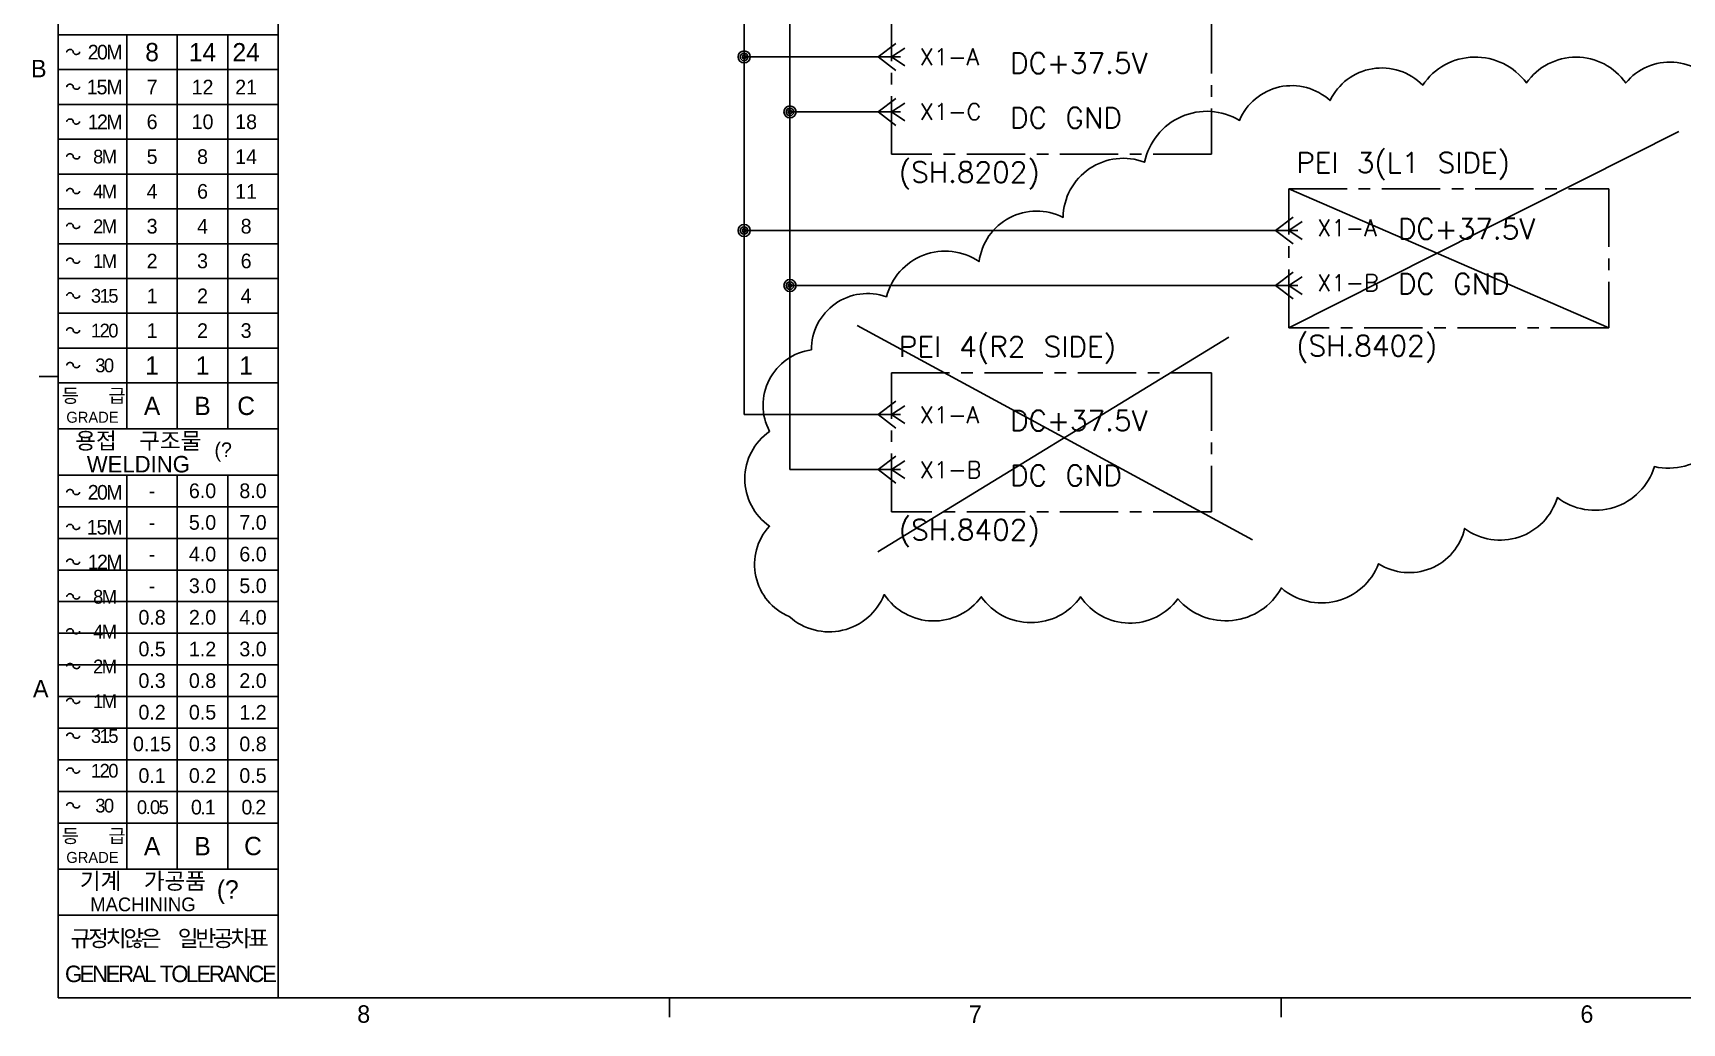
# Model space of a CAD drawing. Header units: millimetres. Extents: x 1015 to 1574, y -507 to -76.
# Drawn here: x 1025.3 to 1205.1, y -497.4 to -389.5 of the extents above; entities that cross this region are included whole.
import ezdxf
from ezdxf.enums import TextEntityAlignment as Align

# ---------------------------------------------------------------- set-up
doc = ezdxf.new("R2010")
doc.units = ezdxf.units.MM
doc.linetypes.add('CENTER', pattern=[50.8, 31.75, -6.35, 6.35, -6.35])
doc.layers.add('DC+', color=1, linetype='Continuous')
doc.layers.add('SYMS', color=7, linetype='Continuous')
doc.styles.add('ROMANS', font='txt', dxfattribs={"height": 0.2})
doc.styles.get("Standard").update_dxf_attribs({"font": 'txt.shx', "bigfont": 'whgtxt.shx'})
doc.styles.add('WD', font='romans.shx')

# ---------------------------------------------------------------- blocks, each defined once
blk = doc.blocks.new('HCN1JP')
for p, q in [((-0.062, 0), (0.062, 0.094)), ((-0.062, 0), (0.062, -0.094)), ((0.031, 0), (0.125, 0.062)), ((0.031, 0), (0.125, -0.062)), ((0.031, 0), (0.094, 0))]:
    blk.add_line(p, q)
at = {"style": 'WD', "width": 0.7}
for tag, p in [('INST', (0.156, 0.85)), ('LOC', (0.156, 0.68)), ('DESC1', (0.156, 0.511)), ('DESC2', (0.156, 0.354))]:
    blk.add_attdef(tag, p, '', height=0.125, dxfattribs=at)
at = {"style": 'WD'}
for tag, p, height in [('X2LINK', (0.062, 0.125), 0.01), ('TAG1', (0.156, 0.094), 0.125), ('X8LINK', (0.062, -0.125), 0.01)]:
    blk.add_attdef(tag, p, '', height=height, dxfattribs=at)
for tag, p, height, flags in [('X4TERMDESC02', (-0.081, 0.026), 0.01, 1), ('X4TERM02', (-0.062, 0), 0.0125, 1), ('X1TERM01', (0.094, 0), 0.0125, 1), ('X1TERMDESC01', (0.108, 0.021), 0.01, 1), ('FAMILY', (0.205, 0.059), 0.01, 9)]:
    blk.add_attdef(tag, p, '', height=height, dxfattribs=dict(at, flags=flags))
at = {"linetype": 'Continuous', "style": 'WD', "flags": 9}
for tag, p in [('ASSYCODE', (0.291, 0.037)), ('MFG', (0.29, 0.057)), ('CAT', (0.292, 0.077))]:
    blk.add_attdef(tag, text='', height=0.01, dxfattribs=at).set_placement(p, align=Align.CENTER)
at = {"linetype": 'Continuous', "style": 'WD', "flags": 8}
blk.add_attdef('TERM02', text='', height=0.125, dxfattribs=at).set_placement((-0.062, -0.047), align=Align.TOP_RIGHT)
blk.add_attdef('TERM01', text='', height=0.125, dxfattribs=at).set_placement((0.156, -0.047), align=Align.TOP_LEFT)
blk = doc.blocks.new('WDDOT')
for radius in [0.03, 0.0187, 0.00929]:
    blk.add_circle((0, 0), radius)

msp = doc.modelspace()

# ---------------------------------------------------------------- linework, layer by layer
at = {"color": 5, "linetype": 'Continuous'}
for p, q in [((1028.07, -494.69), (1028.07, -88.29)), ((1052.07, -494.69), (1052.07, -341.69)), ((1028.07, -389.69), (1052.07, -389.69)), ((1028.07, -437.69), (1052.07, -437.69)), ((1028.07, -485.69), (1052.07, -485.69)), ((1028.07, -494.69), (1561.47, -494.69))]:
    msp.add_line(p, q, dxfattribs=at)
for p, q in [((1102.86, -328.74), (1102.86, -431.09)), ((1107.86, -339.35), (1107.86, -437.09))]:
    msp.add_line(p, q)
at = {"color": 6, "linetype": 'Continuous'}
for p, q in [((1035.57, -432.66), (1035.57, -389.69)), ((1041.07, -432.66), (1041.07, -389.69)), ((1046.57, -432.66), (1046.57, -389.69)), ((1028.07, -393.48), (1052.07, -393.48)), ((1028.07, -397.28), (1052.07, -397.28)), ((1028.07, -401.07), (1052.07, -401.07)), ((1028.07, -404.87), (1052.07, -404.87)), ((1028.07, -408.66), (1052.07, -408.66)), ((1028.07, -412.46), (1052.07, -412.46)), ((1028.07, -416.25), (1052.07, -416.25)), ((1028.07, -420.05), (1052.07, -420.05)), ((1028.07, -423.84), (1052.07, -423.84)), ((1026.02, -426.95), (1028.07, -426.95)), ((1028.07, -427.64), (1052.07, -427.64)), ((1028.07, -432.66), (1052.07, -432.66)), ((1035.57, -480.66), (1035.57, -437.69)), ((1041.07, -480.66), (1041.07, -437.69)), ((1046.57, -480.66), (1046.57, -437.69)), ((1028.07, -441.14), (1052.07, -441.14)), ((1028.07, -444.59), (1052.07, -444.59)), ((1028.07, -448.04), (1052.07, -448.04)), ((1028.07, -451.49), (1052.07, -451.49)), ((1028.07, -454.94), (1052.07, -454.94)), ((1028.07, -458.39), (1052.07, -458.39)), ((1028.07, -461.84), (1052.07, -461.84)), ((1028.07, -465.29), (1052.07, -465.29)), ((1028.07, -468.74), (1052.07, -468.74)), ((1028.07, -472.19), (1052.07, -472.19)), ((1028.07, -475.64), (1052.07, -475.64)), ((1028.07, -480.66), (1052.07, -480.66)), ((1094.74, -496.79), (1094.74, -494.69)), ((1161.42, -496.79), (1161.42, -494.69))]:
    msp.add_line(p, q, dxfattribs=at)
at = {"color": 1}
for p, q in [((1204.76, -400.24), (1162.24, -421.63)), ((1162.24, -406.46), (1197.14, -421.63)), ((1115.19, -421.36), (1158.28, -444.75)), ((1117.45, -446.04), (1155.7, -422.65))]:
    msp.add_line(p, q, dxfattribs=at)
at = {"color": 1, "linetype": 'CENTER', "ltscale": 0.2}
for points in [[(1118.92, -387.54), (1153.81, -387.54), (1153.81, -402.71), (1118.92, -402.71)], [(1162.24, -406.46), (1197.14, -406.46), (1197.14, -421.63), (1162.24, -421.63)], [(1118.92, -426.53), (1153.81, -426.53), (1153.81, -441.7), (1118.92, -441.7)]]:
    msp.add_lwpolyline(points, close=True, dxfattribs=at)
at = {"color": 4, "linetype": 'Continuous'}
for points in [[(1030.42, -391.54), (1030.4, -391.63), (1030.36, -391.7), (1030.29, -391.76), (1030.19, -391.8), (1030.09, -391.82), (1029.99, -391.82), (1029.89, -391.79), (1029.81, -391.73), (1029.75, -391.66), (1029.72, -391.58), (1029.71, -391.5), (1029.68, -391.41), (1029.61, -391.34), (1029.52, -391.29), (1029.42, -391.27), (1029.31, -391.27), (1029.2, -391.3), (1029.12, -391.35), (1029.05, -391.42), (1029.02, -391.5), (1029.02, -391.51), (1029.02, -391.51), (1029.02, -391.52), (1029.02, -391.52), (1029.02, -391.52), (1029.02, -391.53), (1029.02, -391.53), (1029.02, -391.54), (1029.02, -391.54), (1029.02, -391.54)], [(1030.42, -395.34), (1030.4, -395.42), (1030.36, -395.5), (1030.29, -395.56), (1030.19, -395.6), (1030.09, -395.62), (1029.99, -395.61), (1029.89, -395.58), (1029.81, -395.53), (1029.75, -395.46), (1029.72, -395.38), (1029.71, -395.29), (1029.68, -395.21), (1029.61, -395.14), (1029.52, -395.09), (1029.42, -395.06), (1029.31, -395.06), (1029.2, -395.09), (1029.12, -395.14), (1029.05, -395.22), (1029.02, -395.3), (1029.02, -395.3), (1029.02, -395.31), (1029.02, -395.31), (1029.02, -395.31), (1029.02, -395.32), (1029.02, -395.32), (1029.02, -395.33), (1029.02, -395.33), (1029.02, -395.33), (1029.02, -395.34)], [(1030.42, -399.13), (1030.4, -399.22), (1030.36, -399.29), (1030.29, -399.35), (1030.19, -399.39), (1030.09, -399.41), (1029.99, -399.41), (1029.89, -399.38), (1029.81, -399.32), (1029.75, -399.25), (1029.72, -399.17), (1029.71, -399.09), (1029.68, -399), (1029.61, -398.93), (1029.52, -398.88), (1029.42, -398.86), (1029.31, -398.86), (1029.2, -398.89), (1029.12, -398.94), (1029.05, -399.01), (1029.02, -399.09), (1029.02, -399.1), (1029.02, -399.1), (1029.02, -399.11), (1029.02, -399.11), (1029.02, -399.11), (1029.02, -399.12), (1029.02, -399.12), (1029.02, -399.13), (1029.02, -399.13), (1029.02, -399.13)], [(1030.42, -402.93), (1030.4, -403.01), (1030.36, -403.09), (1030.29, -403.15), (1030.19, -403.19), (1030.09, -403.21), (1029.99, -403.2), (1029.89, -403.17), (1029.81, -403.12), (1029.75, -403.05), (1029.72, -402.97), (1029.71, -402.88), (1029.68, -402.8), (1029.61, -402.73), (1029.52, -402.68), (1029.42, -402.65), (1029.31, -402.65), (1029.2, -402.68), (1029.12, -402.73), (1029.05, -402.81), (1029.02, -402.89), (1029.02, -402.89), (1029.02, -402.9), (1029.02, -402.9), (1029.02, -402.9), (1029.02, -402.91), (1029.02, -402.91), (1029.02, -402.92), (1029.02, -402.92), (1029.02, -402.92), (1029.02, -402.93)], [(1030.42, -406.72), (1030.4, -406.81), (1030.36, -406.88), (1030.29, -406.94), (1030.19, -406.98), (1030.09, -407), (1029.99, -407), (1029.89, -406.97), (1029.81, -406.91), (1029.75, -406.84), (1029.72, -406.76), (1029.71, -406.68), (1029.68, -406.59), (1029.61, -406.52), (1029.52, -406.47), (1029.42, -406.45), (1029.31, -406.45), (1029.2, -406.48), (1029.12, -406.53), (1029.05, -406.6), (1029.02, -406.68), (1029.02, -406.69), (1029.02, -406.69), (1029.02, -406.7), (1029.02, -406.7), (1029.02, -406.7), (1029.02, -406.71), (1029.02, -406.71), (1029.02, -406.72), (1029.02, -406.72), (1029.02, -406.72)], [(1030.42, -410.52), (1030.4, -410.6), (1030.36, -410.68), (1030.29, -410.74), (1030.19, -410.78), (1030.09, -410.8), (1029.99, -410.79), (1029.89, -410.76), (1029.81, -410.71), (1029.75, -410.64), (1029.72, -410.56), (1029.71, -410.47), (1029.68, -410.39), (1029.61, -410.32), (1029.52, -410.27), (1029.42, -410.24), (1029.31, -410.24), (1029.2, -410.27), (1029.12, -410.32), (1029.05, -410.4), (1029.02, -410.48), (1029.02, -410.48), (1029.02, -410.49), (1029.02, -410.49), (1029.02, -410.49), (1029.02, -410.5), (1029.02, -410.5), (1029.02, -410.51), (1029.02, -410.51), (1029.02, -410.51), (1029.02, -410.52)], [(1030.42, -414.31), (1030.4, -414.4), (1030.36, -414.47), (1030.29, -414.53), (1030.19, -414.57), (1030.09, -414.59), (1029.99, -414.59), (1029.89, -414.56), (1029.81, -414.5), (1029.75, -414.43), (1029.72, -414.35), (1029.71, -414.27), (1029.68, -414.18), (1029.61, -414.11), (1029.52, -414.06), (1029.42, -414.04), (1029.31, -414.04), (1029.2, -414.07), (1029.12, -414.12), (1029.05, -414.19), (1029.02, -414.27), (1029.02, -414.28), (1029.02, -414.28), (1029.02, -414.29), (1029.02, -414.29), (1029.02, -414.29), (1029.02, -414.3), (1029.02, -414.3), (1029.02, -414.31), (1029.02, -414.31), (1029.02, -414.31)], [(1030.42, -418.11), (1030.4, -418.19), (1030.36, -418.27), (1030.29, -418.33), (1030.19, -418.37), (1030.09, -418.39), (1029.99, -418.38), (1029.89, -418.35), (1029.81, -418.3), (1029.75, -418.23), (1029.72, -418.15), (1029.71, -418.06), (1029.68, -417.98), (1029.61, -417.91), (1029.52, -417.86), (1029.42, -417.83), (1029.31, -417.83), (1029.2, -417.86), (1029.12, -417.91), (1029.05, -417.99), (1029.02, -418.07), (1029.02, -418.07), (1029.02, -418.08), (1029.02, -418.08), (1029.02, -418.08), (1029.02, -418.09), (1029.02, -418.09), (1029.02, -418.1), (1029.02, -418.1), (1029.02, -418.1), (1029.02, -418.11)], [(1030.42, -421.9), (1030.4, -421.99), (1030.36, -422.06), (1030.29, -422.12), (1030.19, -422.16), (1030.09, -422.18), (1029.99, -422.18), (1029.89, -422.15), (1029.81, -422.09), (1029.75, -422.02), (1029.72, -421.94), (1029.71, -421.86), (1029.68, -421.77), (1029.61, -421.7), (1029.52, -421.65), (1029.42, -421.63), (1029.31, -421.63), (1029.2, -421.66), (1029.12, -421.71), (1029.05, -421.78), (1029.02, -421.86), (1029.02, -421.87), (1029.02, -421.87), (1029.02, -421.88), (1029.02, -421.88), (1029.02, -421.88), (1029.02, -421.89), (1029.02, -421.89), (1029.02, -421.9), (1029.02, -421.9), (1029.02, -421.9)], [(1030.42, -425.7), (1030.4, -425.78), (1030.36, -425.86), (1030.29, -425.92), (1030.19, -425.96), (1030.09, -425.98), (1029.99, -425.97), (1029.89, -425.94), (1029.81, -425.89), (1029.75, -425.82), (1029.72, -425.74), (1029.71, -425.65), (1029.68, -425.57), (1029.61, -425.5), (1029.52, -425.45), (1029.42, -425.42), (1029.31, -425.42), (1029.2, -425.45), (1029.12, -425.5), (1029.05, -425.58), (1029.02, -425.66), (1029.02, -425.66), (1029.02, -425.67), (1029.02, -425.67), (1029.02, -425.67), (1029.02, -425.68), (1029.02, -425.68), (1029.02, -425.69), (1029.02, -425.69), (1029.02, -425.69), (1029.02, -425.7)], [(1030.42, -439.54), (1030.4, -439.63), (1030.36, -439.7), (1030.29, -439.76), (1030.19, -439.8), (1030.09, -439.82), (1029.99, -439.82), (1029.89, -439.79), (1029.81, -439.73), (1029.75, -439.66), (1029.72, -439.58), (1029.71, -439.5), (1029.68, -439.41), (1029.61, -439.34), (1029.52, -439.29), (1029.42, -439.27), (1029.31, -439.27), (1029.2, -439.3), (1029.12, -439.35), (1029.05, -439.42), (1029.02, -439.5), (1029.02, -439.51), (1029.02, -439.51), (1029.02, -439.52), (1029.02, -439.52), (1029.02, -439.52), (1029.02, -439.53), (1029.02, -439.53), (1029.02, -439.54), (1029.02, -439.54), (1029.02, -439.54)], [(1030.42, -443.34), (1030.4, -443.42), (1030.36, -443.5), (1030.29, -443.56), (1030.19, -443.6), (1030.09, -443.62), (1029.99, -443.61), (1029.89, -443.58), (1029.81, -443.53), (1029.75, -443.46), (1029.72, -443.38), (1029.71, -443.29), (1029.68, -443.21), (1029.61, -443.14), (1029.52, -443.09), (1029.42, -443.06), (1029.31, -443.06), (1029.2, -443.09), (1029.12, -443.14), (1029.05, -443.22), (1029.02, -443.3), (1029.02, -443.3), (1029.02, -443.31), (1029.02, -443.31), (1029.02, -443.31), (1029.02, -443.32), (1029.02, -443.32), (1029.02, -443.33), (1029.02, -443.33), (1029.02, -443.33), (1029.02, -443.34)], [(1030.42, -447.13), (1030.4, -447.22), (1030.36, -447.29), (1030.29, -447.35), (1030.19, -447.39), (1030.09, -447.41), (1029.99, -447.41), (1029.89, -447.38), (1029.81, -447.32), (1029.75, -447.25), (1029.72, -447.17), (1029.71, -447.09), (1029.68, -447), (1029.61, -446.93), (1029.52, -446.88), (1029.42, -446.86), (1029.31, -446.86), (1029.2, -446.89), (1029.12, -446.94), (1029.05, -447.01), (1029.02, -447.09), (1029.02, -447.1), (1029.02, -447.1), (1029.02, -447.11), (1029.02, -447.11), (1029.02, -447.11), (1029.02, -447.12), (1029.02, -447.12), (1029.02, -447.13), (1029.02, -447.13), (1029.02, -447.13)], [(1030.42, -450.93), (1030.4, -451.01), (1030.36, -451.09), (1030.29, -451.15), (1030.19, -451.19), (1030.09, -451.21), (1029.99, -451.2), (1029.89, -451.17), (1029.81, -451.12), (1029.75, -451.05), (1029.72, -450.97), (1029.71, -450.88), (1029.68, -450.8), (1029.61, -450.73), (1029.52, -450.68), (1029.42, -450.65), (1029.31, -450.65), (1029.2, -450.68), (1029.12, -450.73), (1029.05, -450.81), (1029.02, -450.89), (1029.02, -450.89), (1029.02, -450.9), (1029.02, -450.9), (1029.02, -450.9), (1029.02, -450.91), (1029.02, -450.91), (1029.02, -450.92), (1029.02, -450.92), (1029.02, -450.92), (1029.02, -450.93)], [(1030.42, -454.72), (1030.4, -454.81), (1030.36, -454.88), (1030.29, -454.94), (1030.19, -454.98), (1030.09, -455), (1029.99, -455), (1029.89, -454.97), (1029.81, -454.91), (1029.75, -454.84), (1029.72, -454.76), (1029.71, -454.68), (1029.68, -454.59), (1029.61, -454.52), (1029.52, -454.47), (1029.42, -454.45), (1029.31, -454.45), (1029.2, -454.48), (1029.12, -454.53), (1029.05, -454.6), (1029.02, -454.68), (1029.02, -454.69), (1029.02, -454.69), (1029.02, -454.7), (1029.02, -454.7), (1029.02, -454.7), (1029.02, -454.71), (1029.02, -454.71), (1029.02, -454.72), (1029.02, -454.72), (1029.02, -454.72)], [(1030.42, -458.52), (1030.4, -458.6), (1030.36, -458.68), (1030.29, -458.74), (1030.19, -458.78), (1030.09, -458.8), (1029.99, -458.79), (1029.89, -458.76), (1029.81, -458.71), (1029.75, -458.64), (1029.72, -458.56), (1029.71, -458.47), (1029.68, -458.39), (1029.61, -458.32), (1029.52, -458.27), (1029.42, -458.24), (1029.31, -458.24), (1029.2, -458.27), (1029.12, -458.32), (1029.05, -458.4), (1029.02, -458.48), (1029.02, -458.48), (1029.02, -458.49), (1029.02, -458.49), (1029.02, -458.49), (1029.02, -458.5), (1029.02, -458.5), (1029.02, -458.51), (1029.02, -458.51), (1029.02, -458.51), (1029.02, -458.52)], [(1030.42, -462.31), (1030.4, -462.4), (1030.36, -462.47), (1030.29, -462.53), (1030.19, -462.57), (1030.09, -462.59), (1029.99, -462.59), (1029.89, -462.56), (1029.81, -462.5), (1029.75, -462.43), (1029.72, -462.35), (1029.71, -462.27), (1029.68, -462.18), (1029.61, -462.11), (1029.52, -462.06), (1029.42, -462.04), (1029.31, -462.04), (1029.2, -462.07), (1029.12, -462.12), (1029.05, -462.19), (1029.02, -462.27), (1029.02, -462.28), (1029.02, -462.28), (1029.02, -462.29), (1029.02, -462.29), (1029.02, -462.29), (1029.02, -462.3), (1029.02, -462.3), (1029.02, -462.31), (1029.02, -462.31), (1029.02, -462.31)], [(1030.42, -466.11), (1030.4, -466.19), (1030.36, -466.27), (1030.29, -466.33), (1030.19, -466.37), (1030.09, -466.39), (1029.99, -466.38), (1029.89, -466.35), (1029.81, -466.3), (1029.75, -466.23), (1029.72, -466.15), (1029.71, -466.06), (1029.68, -465.98), (1029.61, -465.91), (1029.52, -465.86), (1029.42, -465.83), (1029.31, -465.83), (1029.2, -465.86), (1029.12, -465.91), (1029.05, -465.99), (1029.02, -466.07), (1029.02, -466.07), (1029.02, -466.08), (1029.02, -466.08), (1029.02, -466.08), (1029.02, -466.09), (1029.02, -466.09), (1029.02, -466.1), (1029.02, -466.1), (1029.02, -466.1), (1029.02, -466.11)], [(1030.42, -469.9), (1030.4, -469.99), (1030.36, -470.06), (1030.29, -470.12), (1030.19, -470.16), (1030.09, -470.18), (1029.99, -470.18), (1029.89, -470.15), (1029.81, -470.09), (1029.75, -470.02), (1029.72, -469.94), (1029.71, -469.86), (1029.68, -469.77), (1029.61, -469.7), (1029.52, -469.65), (1029.42, -469.63), (1029.31, -469.63), (1029.2, -469.66), (1029.12, -469.71), (1029.05, -469.78), (1029.02, -469.86), (1029.02, -469.87), (1029.02, -469.87), (1029.02, -469.88), (1029.02, -469.88), (1029.02, -469.88), (1029.02, -469.89), (1029.02, -469.89), (1029.02, -469.9), (1029.02, -469.9), (1029.02, -469.9)], [(1030.42, -473.7), (1030.4, -473.78), (1030.36, -473.86), (1030.29, -473.92), (1030.19, -473.96), (1030.09, -473.98), (1029.99, -473.97), (1029.89, -473.94), (1029.81, -473.89), (1029.75, -473.82), (1029.72, -473.74), (1029.71, -473.65), (1029.68, -473.57), (1029.61, -473.5), (1029.52, -473.45), (1029.42, -473.42), (1029.31, -473.42), (1029.2, -473.45), (1029.12, -473.5), (1029.05, -473.58), (1029.02, -473.66), (1029.02, -473.66), (1029.02, -473.67), (1029.02, -473.67), (1029.02, -473.67), (1029.02, -473.68), (1029.02, -473.68), (1029.02, -473.69), (1029.02, -473.69), (1029.02, -473.69), (1029.02, -473.7)]]:
    msp.add_lwpolyline(points, dxfattribs=at)
at = {"color": 1}
msp.add_lwpolyline([(1210.53, -429.08, -0.520567), (1202.11, -436.77, -0.520567), (1202.11, -436.77, -0.520567), (1191.52, -440.14, -0.520567), (1191.52, -440.14, -0.520567), (1181.41, -443.5, -0.520567), (1181.41, -443.5, -0.520567), (1172.03, -447.35, -0.520567), (1172.03, -447.35, -0.520567), (1161.44, -450, -0.520567), (1161.44, -450, -0.520567), (1150.14, -451.2, -0.520567), (1150.14, -451.2, -0.520567), (1139.55, -450.96, -0.520567), (1139.55, -450.96, -0.520567), (1128.72, -450.96, -0.520567), (1128.72, -450.96, -0.520567), (1118.14, -450.72, -0.520567), (1118.14, -450.72, -0.520567), (1107.79, -453.12, -0.520567), (1105.63, -443.26, -0.520567), (1105.63, -443.26, -0.520567), (1105.63, -432.92, -0.520567), (1105.63, -432.92, -0.520567), (1110.2, -424.03, -0.520567), (1110.2, -424.03, -0.520567), (1118.38, -418.25, -0.520567), (1118.38, -418.25, -0.520567), (1128.48, -414.41, -0.520567), (1128.48, -414.41, -0.520567), (1137.63, -409.6, -0.520567), (1137.63, -409.6, -0.520567), (1146.53, -403.58, -0.520567), (1146.53, -403.58, -0.520567), (1156.87, -399.02, -0.520567), (1156.87, -399.02, -0.520567), (1166.74, -396.85, -0.520567), (1166.74, -396.85, -0.520567), (1176.84, -395.17, -0.520567), (1176.84, -395.17, -0.520567), (1188.15, -394.93, -0.520567), (1188.15, -394.93, -0.520567), (1198.98, -394.93, -0.520567), (1198.98, -394.93, -0.520567), (1209.08, -395.65, -0.520567)], format="xyb", dxfattribs=at)
at = {"layer": 'DC+', "color": 0}
for p, q in [((1102.86, -392.09), (1118.92, -392.09)), ((1107.86, -398.09), (1118.92, -398.09)), ((1102.86, -411.02), (1162.24, -411.02)), ((1107.86, -417.02), (1162.24, -417.02)), ((1102.86, -431.09), (1118.92, -431.09)), ((1107.86, -437.09), (1118.92, -437.09))]:
    msp.add_line(p, q, dxfattribs=at)

# ---------------------------------------------------------------- block references
at = {"layer": 'SYMS'}
for name, p, xscale, yscale, zscale in [('WDDOT', (1102.86, -392.09), 22, 22, 22), ('HCN1JP', (1118.43, -392.09), 15.57742597156926, 15.57742597156926, 15.57742597156926), ('HCN1JP', (1118.43, -398.09), 15.57742597156926, 15.57742597156926, 15.57742597156926), ('WDDOT', (1107.86, -398.09), 22, 22, 22), ('HCN1JP', (1161.76, -411.02), 15.57742597156926, 15.57742597156926, 15.57742597156926), ('WDDOT', (1102.86, -411.02), 22, 22, 22), ('WDDOT', (1107.86, -417.02), 22, 22, 22), ('HCN1JP', (1161.76, -417.02), 15.57742597156926, 15.57742597156926, 15.57742597156926), ('HCN1JP', (1118.43, -431.09), 15.57742597156926, 15.57742597156926, 15.57742597156926), ('HCN1JP', (1118.43, -437.09), 15.57742597156926, 15.57742597156926, 15.57742597156926)]:
    msp.add_blockref(name, p, dxfattribs=dict(at, xscale=xscale, yscale=yscale, zscale=zscale))

# ---------------------------------------------------------------- texts
at = {"color": 0}
for s, height, p in [('X1-A', 1.8, (1122.02, -392.08)), ('DC+37.5V', 2.24, (1131.86, -392.76)), ('X1-C', 1.8, (1122.02, -398.06)), ('DC GND', 2.24, (1131.86, -398.74)), ('X1-A', 1.8, (1165.35, -410.73)), ('DC+37.5V', 2.24, (1174.13, -410.84)), ('X1-B', 1.8, (1165.35, -416.72)), ('DC GND', 2.24, (1174.13, -416.83)), ('X1-A', 1.8, (1122.02, -431.12)), ('DC+37.5V', 2.24, (1131.86, -431.75)), ('X1-B', 1.8, (1122.02, -437.11)), ('DC GND', 2.24, (1131.86, -437.74))]:
    msp.add_text(s, height=height, dxfattribs=at).set_placement(p, align=Align.MIDDLE_LEFT)
for s, p in [('PEI 3(L1 SIDE)', (1163.05, -404.74)), ('(SH.8202)', (1119.72, -405.78)), ('PEI 4(R2 SIDE)', (1119.72, -424.81)), ('(SH.8402)', (1163.05, -424.71)), ('(SH.8402)', (1119.72, -444.77))]:
    msp.add_text(s, height=2.24, dxfattribs=at).set_placement(p)
at = {"color": 4, "attachment_point": 5, "style": 'ROMANS'}
for s, insert, char_height in [('{\\fﾱﾼﾸﾲￃﾼ|b0|i0|c129|p49;\\H0.8x;\\T0.85;20M\\H1.25x;\\T1; }', (1033.07, -391.58), 2), ('{\\fﾱﾼﾸﾲￃﾼ|b0|i0|c129|p49;8 }', (1038.32, -391.58), 2), ('{\\fﾱﾼﾸﾲￃﾼ|b0|i0|c129|p49;14 }', (1043.82, -391.58), 2), ('{\\fﾱﾼﾸﾲￃﾼ|b0|i0|c129|p49;24 }', (1048.57, -391.58), 2), ('{\\fﾱﾼﾸﾲￃﾼ|b0|i0|c129|p49;B }', (1025.97, -393.36), 1.9), ('{\\fﾱﾼﾸﾲￃﾼ|b0|i0|c129|p49;\\H0.8x;\\T0.9;15M\\H1.25x;\\T1; }', (1033.07, -395.38), 2), ('{\\fﾱﾼﾸﾲￃﾼ|b0|i0|c129|p49;7 }', (1038.32, -395.38), 1.6), ('{\\fﾱﾼﾸﾲￃﾼ|b0|i0|c129|p49;12 }', (1043.82, -395.38), 1.6), ('{\\fﾱﾼﾸﾲￃﾼ|b0|i0|c129|p49;21 }', (1048.57, -395.38), 1.6), ('{\\fﾱﾼﾸﾲￃﾼ|b0|i0|c129|p49;\\H0.8x;\\T0.8;12M\\H1.25x;\\T1; }', (1033.07, -399.17), 2), ('{\\fﾱﾼﾸﾲￃﾼ|b0|i0|c129|p49;6 }', (1038.32, -399.17), 1.6), ('{\\fﾱﾼﾸﾲￃﾼ|b0|i0|c129|p49;10 }', (1043.82, -399.17), 1.6), ('{\\fﾱﾼﾸﾲￃﾼ|b0|i0|c129|p49;18 }', (1048.57, -399.17), 1.6), ('{\\fﾱﾼﾸﾲￃﾼ|b0|i0|c129|p49;\\H0.75x;\\T0.8;8M\\H1.333x;\\T1; }', (1033.07, -402.97), 2), ('{\\fﾱﾼﾸﾲￃﾼ|b0|i0|c129|p49;5 }', (1038.32, -402.97), 1.6), ('{\\fﾱﾼﾸﾲￃﾼ|b0|i0|c129|p49;8 }', (1043.82, -402.97), 1.6), ('{\\fﾱﾼﾸﾲￃﾼ|b0|i0|c129|p49;14 }', (1048.57, -402.97), 1.6), ('{\\fﾱﾼﾸﾲￃﾼ|b0|i0|c129|p49;\\H0.75x;\\T0.8;4M\\H1.333x;\\T1; }', (1033.07, -406.76), 2), ('{\\fﾱﾼﾸﾲￃﾼ|b0|i0|c129|p49;4 }', (1038.32, -406.76), 1.6), ('{\\fﾱﾼﾸﾲￃﾼ|b0|i0|c129|p49;6 }', (1043.82, -406.76), 1.6), ('{\\fﾱﾼﾸﾲￃﾼ|b0|i0|c129|p49;11 }', (1048.57, -406.76), 1.6), ('{\\fﾱﾼﾸﾲￃﾼ|b0|i0|c129|p49;\\H0.75x;\\T0.8;2M\\H1.333x;\\T1; }', (1033.07, -410.56), 2), ('{\\fﾱﾼﾸﾲￃﾼ|b0|i0|c129|p49;3 }', (1038.32, -410.56), 1.6), ('{\\fﾱﾼﾸﾲￃﾼ|b0|i0|c129|p49;4 }', (1043.82, -410.56), 1.6), ('{\\fﾱﾼﾸﾲￃﾼ|b0|i0|c129|p49;8 }', (1048.57, -410.56), 1.6), ('{\\fﾱﾼﾸﾲￃﾼ|b0|i0|c129|p49;\\H0.75x;\\T0.8;1M\\H1.333x;\\T1; }', (1033.07, -414.35), 2), ('{\\fﾱﾼﾸﾲￃﾼ|b0|i0|c129|p49;2 }', (1038.32, -414.35), 1.6), ('{\\fﾱﾼﾸﾲￃﾼ|b0|i0|c129|p49;3 }', (1043.82, -414.35), 1.6), ('{\\fﾱﾼﾸﾲￃﾼ|b0|i0|c129|p49;6 }', (1048.57, -414.35), 1.6), ('{\\fﾱﾼﾸﾲￃﾼ|b0|i0|c129|p49;\\H0.75x;\\T0.8;315\\H1.333x;\\T1; }', (1033.07, -418.15), 2), ('{\\fﾱﾼﾸﾲￃﾼ|b0|i0|c129|p49;1 }', (1038.32, -418.15), 1.6), ('{\\fﾱﾼﾸﾲￃﾼ|b0|i0|c129|p49;2 }', (1043.82, -418.15), 1.6), ('{\\fﾱﾼﾸﾲￃﾼ|b0|i0|c129|p49;4 }', (1048.57, -418.15), 1.6), ('{\\fﾱﾼﾸﾲￃﾼ|b0|i0|c129|p49;\\H0.75x;\\T0.8;120\\H1.333x;\\T1; }', (1033.07, -421.94), 2), ('{\\fﾱﾼﾸﾲￃﾼ|b0|i0|c129|p49;1 }', (1038.32, -421.94), 1.6), ('{\\fﾱﾼﾸﾲￃﾼ|b0|i0|c129|p49;2 }', (1043.82, -421.94), 1.6), ('{\\fﾱﾼﾸﾲￃﾼ|b0|i0|c129|p49;3 }', (1048.57, -421.94), 1.6), ('{\\fﾱﾼﾸﾲￃﾼ|b0|i0|c129|p49;\\H0.75x;\\T0.8;30\\H1.333x;\\T1; }', (1033.07, -425.74), 2), ('{\\fﾱﾼﾸﾲￃﾼ|b0|i0|c129|p49;1 }', (1038.32, -425.74), 2), ('{\\fﾱﾼﾸﾲￃﾼ|b0|i0|c129|p49;1 }', (1043.82, -425.74), 2), ('{\\fﾱﾼﾸﾲￃﾼ|b0|i0|c129|p49;1 }', (1048.57, -425.74), 2), ('{\\fNew Gulim|b0|i0|c129|p18;\\H0.8333x;\\T0.75;등\u3000\u3000급\\fﾱﾼﾸﾲￃﾼ|b0|i0|c129|p49;\\H1.2x;\\T1; }', (1031.82, -429.11), 1.8), ('{\\fﾱﾼﾸﾲￃﾼ|b0|i0|c129|p49;A }', (1038.32, -430.15), 2), ('{\\fﾱﾼﾸﾲￃﾼ|b0|i0|c129|p49;B }', (1043.82, -430.15), 2), ('{\\fﾱﾼﾸﾲￃﾼ|b0|i0|c129|p49;C }', (1048.57, -430.15), 2), ('{\\fﾱﾼﾸﾲￃﾼ|b0|i0|c129|p49;GRADE }', (1031.82, -431.39), 1.2), ('{\\fﾱﾼﾸﾲￃﾼ|b0|i0|c129|p49;용접\u3000구조물 }', (1036.82, -434.04), 1.8), ('{\\fﾱﾼﾸﾲￃﾼ|b0|i0|c129|p49;(? }', (1046.07, -435.17), 1.6), ('{\\fﾱﾼﾸﾲￃﾼ|b0|i0|c129|p49;WELDING }', (1036.82, -436.51), 1.8), ('{\\fﾱﾼﾸﾲￃﾼ|b0|i0|c129|p49;6.0 }', (1043.82, -439.41), 1.6), ('{\\fﾱﾼﾸﾲￃﾼ|b0|i0|c129|p49;8.0 }', (1049.32, -439.41), 1.6), ('{\\fﾱﾼﾸﾲￃﾼ|b0|i0|c129|p49;\\H0.8x;\\T0.85;20M\\H1.25x;\\T1; }', (1033.07, -439.58), 2), ('{\\fﾱﾼﾸﾲￃﾼ|b0|i0|c129|p49;- }', (1038.32, -439.41), 1.6), ('{\\fﾱﾼﾸﾲￃﾼ|b0|i0|c129|p49;5.0 }', (1043.82, -442.86), 1.6), ('{\\fﾱﾼﾸﾲￃﾼ|b0|i0|c129|p49;7.0 }', (1049.32, -442.86), 1.6), ('{\\fﾱﾼﾸﾲￃﾼ|b0|i0|c129|p49;\\H0.8x;\\T0.9;15M\\H1.25x;\\T1; }', (1033.07, -443.38), 2), ('{\\fﾱﾼﾸﾲￃﾼ|b0|i0|c129|p49;- }', (1038.32, -442.86), 1.6), ('{\\fﾱﾼﾸﾲￃﾼ|b0|i0|c129|p49;4.0 }', (1043.82, -446.31), 1.6), ('{\\fﾱﾼﾸﾲￃﾼ|b0|i0|c129|p49;6.0 }', (1049.32, -446.31), 1.6), ('{\\fﾱﾼﾸﾲￃﾼ|b0|i0|c129|p49;\\H0.8x;\\T0.8;12M\\H1.25x;\\T1; }', (1033.07, -447.17), 2), ('{\\fﾱﾼﾸﾲￃﾼ|b0|i0|c129|p49;- }', (1038.32, -446.31), 1.6), ('{\\fﾱﾼﾸﾲￃﾼ|b0|i0|c129|p49;3.0 }', (1043.82, -449.76), 1.6), ('{\\fﾱﾼﾸﾲￃﾼ|b0|i0|c129|p49;5.0 }', (1049.32, -449.76), 1.6), ('{\\fﾱﾼﾸﾲￃﾼ|b0|i0|c129|p49;\\H0.75x;\\T0.8;8M\\H1.333x;\\T1; }', (1033.07, -450.97), 2), ('{\\fﾱﾼﾸﾲￃﾼ|b0|i0|c129|p49;- }', (1038.32, -449.76), 1.6), ('{\\fﾱﾼﾸﾲￃﾼ|b0|i0|c129|p49;0.8 }', (1038.32, -453.21), 1.6), ('{\\fﾱﾼﾸﾲￃﾼ|b0|i0|c129|p49;2.0 }', (1043.82, -453.21), 1.6), ('{\\fﾱﾼﾸﾲￃﾼ|b0|i0|c129|p49;4.0 }', (1049.32, -453.21), 1.6), ('{\\fﾱﾼﾸﾲￃﾼ|b0|i0|c129|p49;\\H0.75x;\\T0.8;4M\\H1.333x;\\T1; }', (1033.07, -454.76), 2), ('{\\fﾱﾼﾸﾲￃﾼ|b0|i0|c129|p49;0.5 }', (1038.32, -456.66), 1.6), ('{\\fﾱﾼﾸﾲￃﾼ|b0|i0|c129|p49;1.2 }', (1043.82, -456.66), 1.6), ('{\\fﾱﾼﾸﾲￃﾼ|b0|i0|c129|p49;3.0 }', (1049.32, -456.66), 1.6), ('{\\fﾱﾼﾸﾲￃﾼ|b0|i0|c129|p49;\\H0.75x;\\T0.8;2M\\H1.333x;\\T1; }', (1033.07, -458.56), 2), ('{\\fﾱﾼﾸﾲￃﾼ|b0|i0|c129|p49;A }', (1026.18, -460.97), 1.9), ('{\\fﾱﾼﾸﾲￃﾼ|b0|i0|c129|p49;0.3 }', (1038.32, -460.11), 1.6), ('{\\fﾱﾼﾸﾲￃﾼ|b0|i0|c129|p49;0.8 }', (1043.82, -460.11), 1.6), ('{\\fﾱﾼﾸﾲￃﾼ|b0|i0|c129|p49;2.0 }', (1049.32, -460.11), 1.6), ('{\\fﾱﾼﾸﾲￃﾼ|b0|i0|c129|p49;\\H0.75x;\\T0.8;1M\\H1.333x;\\T1; }', (1033.07, -462.35), 2), ('{\\fﾱﾼﾸﾲￃﾼ|b0|i0|c129|p49;0.2 }', (1038.32, -463.56), 1.6), ('{\\fﾱﾼﾸﾲￃﾼ|b0|i0|c129|p49;0.5 }', (1043.82, -463.56), 1.6), ('{\\fﾱﾼﾸﾲￃﾼ|b0|i0|c129|p49;1.2 }', (1049.32, -463.56), 1.6), ('{\\fﾱﾼﾸﾲￃﾼ|b0|i0|c129|p49;\\H0.75x;\\T0.8;315\\H1.333x;\\T1; }', (1033.07, -466.15), 2), ('{\\fﾱﾼﾸﾲￃﾼ|b0|i0|c129|p49;0.15 }', (1038.32, -467.01), 1.6), ('{\\fﾱﾼﾸﾲￃﾼ|b0|i0|c129|p49;0.3 }', (1043.82, -467.01), 1.6), ('{\\fﾱﾼﾸﾲￃﾼ|b0|i0|c129|p49;0.8 }', (1049.32, -467.01), 1.6), ('{\\fﾱﾼﾸﾲￃﾼ|b0|i0|c129|p49;\\H0.75x;\\T0.8;120\\H1.333x;\\T1; }', (1033.07, -469.94), 2), ('{\\fﾱﾼﾸﾲￃﾼ|b0|i0|c129|p49;0.1 }', (1038.32, -470.46), 1.6), ('{\\fﾱﾼﾸﾲￃﾼ|b0|i0|c129|p49;0.2 }', (1043.82, -470.46), 1.6), ('{\\fﾱﾼﾸﾲￃﾼ|b0|i0|c129|p49;0.5 }', (1049.32, -470.46), 1.6), ('{\\fﾱﾼﾸﾲￃﾼ|b0|i0|c129|p49;\\H0.75x;\\T0.8;30\\H1.333x;\\T1; }', (1033.07, -473.74), 2), ('{\\fﾱﾼﾸﾲￃﾼ|b0|i0|c129|p49;\\T0.8;0.05 }', (1038.32, -473.91), 1.5), ('{\\fﾱﾼﾸﾲￃﾼ|b0|i0|c129|p49;\\T0.8;0.1 }', (1043.82, -473.91), 1.6), ('{\\fﾱﾼﾸﾲￃﾼ|b0|i0|c129|p49;\\T0.8;0.2 }', (1049.32, -473.91), 1.6), ('{\\fNew Gulim|b0|i0|c129|p18;\\H0.8333x;\\T0.75;등\u3000\u3000급\\fﾱﾼﾸﾲￃﾼ|b0|i0|c129|p49;\\H1.2x;\\T1; }', (1031.82, -477.11), 1.8), ('{\\fﾱﾼﾸﾲￃﾼ|b0|i0|c129|p49;A }', (1038.32, -478.15), 2), ('{\\fﾱﾼﾸﾲￃﾼ|b0|i0|c129|p49;B }', (1043.82, -478.15), 2), ('{\\fﾱﾼﾸﾲￃﾼ|b0|i0|c129|p49;C }', (1049.32, -478.15), 2), ('{\\fﾱﾼﾸﾲￃﾼ|b0|i0|c129|p49;GRADE }', (1031.82, -479.39), 1.2), ('{\\fﾱﾼﾸﾲￃﾼ|b0|i0|c129|p49;기계\u3000가공품 }', (1037.32, -482.04), 1.8), ('{\\fﾱﾼﾸﾲￃﾼ|b0|i0|c129|p49;(? }', (1046.57, -483.17), 2), ('{\\fﾱﾼﾸﾲￃﾼ|b0|i0|c129|p49;MACHINING }', (1037.32, -484.51), 1.5), ('{\\fGulim|b0|i0|c129|p50;\\T0.75;규정치않은\u3000일반공차표\\fﾱﾼﾸﾲￃﾼ|b0|i0|c129|p49;\\T1; }', (1040.07, -488.29), 1.8), ('{\\fﾱﾼﾸﾲￃﾼ|b0|i0|c129|p49;\\T0.8;GENERAL TOLERANC\\T1;E }', (1040.37, -492.09), 1.8), ('{\\fﾱﾼﾸﾲￃﾼ|b0|i0|c129|p49;8 }', (1061.39, -496.47), 1.9), ('{\\fﾱﾼﾸﾲￃﾼ|b0|i0|c129|p49;7 }', (1128.07, -496.47), 1.9), ('{\\fﾱﾼﾸﾲￃﾼ|b0|i0|c129|p49;6 }', (1194.74, -496.47), 1.9)]:
    msp.add_mtext(s, dxfattribs=dict(at, insert=insert, char_height=char_height))

doc.saveas('drawing.dxf')
